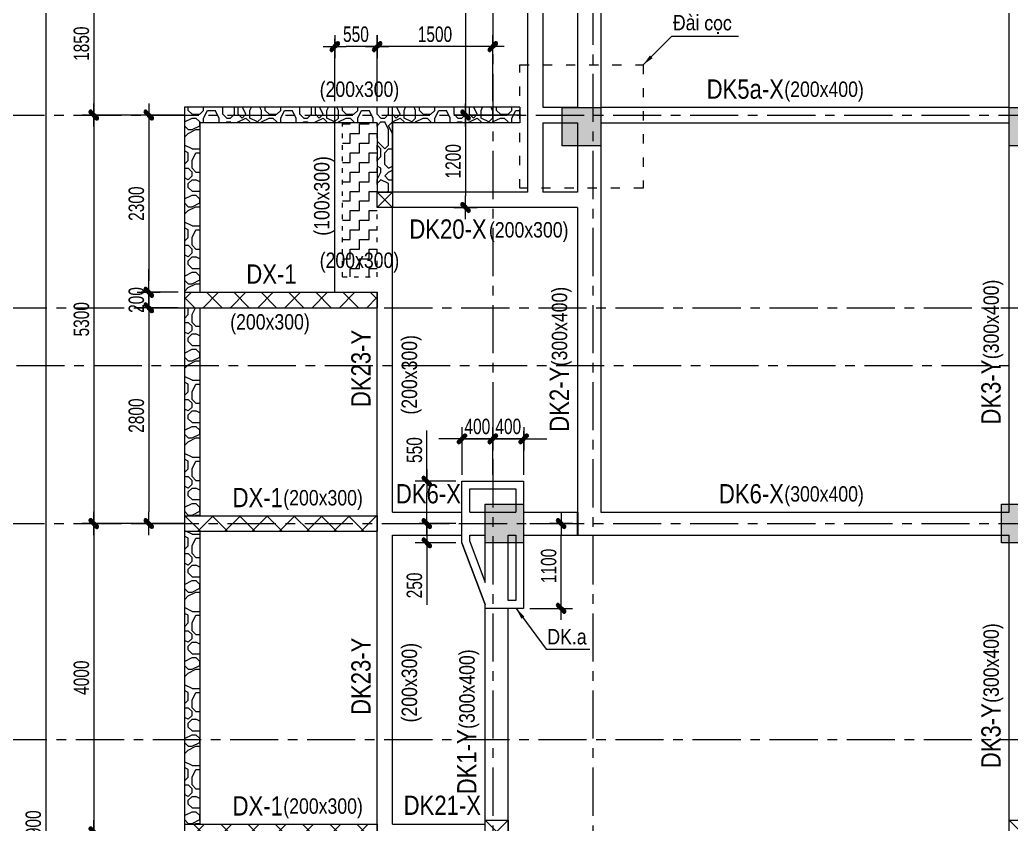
# Model space of a CAD drawing. Header units: millimetres. Extents: x -32285 to 839146, y -560248 to 114976.
# Drawn here: x -6135 to 6725, y 14050 to 24485 of the extents above; entities that cross this region are included whole.
import ezdxf
from ezdxf.enums import TextEntityAlignment as Align

# ---------------------------------------------------------------- set-up
doc = ezdxf.new("R2010")
doc.units = ezdxf.units.MM
doc.linetypes.add('ACAD_ISO03W100', pattern=[30, 12, -18])
doc.linetypes.add('CENTER', pattern=[2, 1.25, -0.25, 0.25, -0.25])
doc.layers.get('0').update_dxf_attribs({"lineweight": 20})
doc.layers.get('Defpoints').update_dxf_attribs({"lineweight": 9})
for name, color, linetype, lineweight in [('a', 2, 'Continuous', 20), ('A_Bao_Cot_S_0.2', 3, 'Continuous', 20), ('A_Bao_DK_S_0.2', 3, 'Continuous', 20), ('A_Center_S_0.09', 8, 'Continuous', 9), ('A_Hatch_Cot_S_0.2', 30, 'Continuous', 20), ('A_Hatch_S_CONC_0.05', 8, 'ACAD_ISO03W100', 5), ('A_Note_Steel_S_0.09', 8, 'Continuous', 9), ('ADD COT', 4, 'Continuous', 20), ('BT', 6, 'Continuous', 20), ('COT CAY 1', 10, 'Continuous', 20), ('CS1-T2', 11, 'Continuous', 35), ('Dim P', 150, 'Continuous', 15), ('Dim shx', 4, 'CENTER', 15), ('DK-X', 33, 'Continuous', 35), ('DK-Y', 6, 'Continuous', 35), ('DK1', 30, 'Continuous', 35), ('MONG', 6, 'Continuous', 20), ('TTN', 4, 'Continuous', 20)]:
    doc.layers.add(name, color=color, linetype=linetype, lineweight=lineweight)
doc.styles.add('conden250', font='VHELVCN.TTF', dxfattribs={"height": 250})
doc.styles.add('condense200', font='VHELVCN.TTF', dxfattribs={"height": 200})
doc.styles.add('Shx200', font='vn_vni.shx', dxfattribs={"width": 0.75, "bigfont": '@extfont2.shx'})
doc.dimstyles.new('SC 100 shx', dxfattribs={"dimtxt": 200, "dimasz": 150, "dimexe": 100, "dimexo": 80, "dimgap": 60, "dimtad": 1, "dimdec": 0, "dimtxsty": 'Shx200', "dimblk": 'STIK-01', "dimcen": -125, "dimdle": 100, "dimclrd": 8, "dimclre": 8, "dimclrt": 256, "dimadec": 0, "dimazin": 0, "dimtfac": 1, "dimtdec": 0, "dimtix": 1, "dimtmove": 0, "dimatfit": 3, "dimfxl": 1, "dimlwd": 9, "dimlwe": 9, "dimarcsym": 0})
pattern_1 = [(45, (-214352.15, 59409.7), (-132.58252, 132.58252), []), (135, (-214352.15, 59409.7), (-132.58252, -132.58252), [])]
pattern_2 = [(45, (-214352.15, 59409.7), (-176.7767, 176.7767), []), (135, (-214352.15, 59409.7), (-176.7767, -176.7767), [])]
pattern_3 = [(0, (-214352.1, 59409.7), (1000, 1000), [100, -150, 50, -150, 50, -500]), (0, (-213852.1, 59509.7), (1000, 1000), [50, -950]), (0, (-214152.1, 59559.7), (1000, 1000), [50, -100, 50, -800]), (0, (-213652.1, 59609.7), (1000, 1000), [100, -900]), (0, (-213552.1, 59659.7), (1000, 1000), [50, -950]), (0, (-213852.1, 59759.7), (1000, 1000), [100, -900]), (0, (-214352.1, 59809.7), (1000, 1000), [50, -100, 50, -250, 150, -400]), (0, (-213652.1, 59909.7), (1000, 1000), [100, -900]), (0, (-214252.1, 59959.7), (1000, 1000), [100, -50, 50, -400, 50, -350]), (0, (-214302.1, 60009.7), (1000, 1000), [50, -950]), (0, (-213952.1, 60059.7), (1000, 1000), [50, -50, 50, -850]), (0, (-214102.1, 60109.7), (1000, 1000), [50, -950]), (0, (-213452.1, 60159.7), (1000, 1000), [50, -950]), (0, (-213902.1, 60209.7), (1000, 1000), [50, -400, 50, -500]), (0, (-213902.1, 60259.7), (1000, 1000), [100, -900]), (0, (-213702.1, 60309.7), (1000, 1000), [100, -900]), (0, (-214302.1, 60359.7), (1000, 1000), [50, -600, 100, -250]), (90, (-214352.1, 59859.7), (-1000, 1000), [200, -200, 100, -500]), (90, (-214302.1, 59859.7), (-1000, 1000), [50, -350, 100, -500]), (90, (-214252.1, 59609.7), (-1000, 1000), [150, -850]), (90, (-214202.1, 59609.7), (-1000, 1000), [100, -900]), (90, (-214152.1, 59459.7), (-1000, 1000), [50, -600, 50, -50, 100, -150]), (90, (-214052.1, 59459.7), (-1000, 1000), [50, -350, 50, -550]), (90, (-214002.1, 59859.7), (-1000, 1000), [100, -150, 50, -50, 100, -550]), (90, (-213952.1, 59659.7), (-1000, 1000), [100, -550, 50, -300]), (90, (-213902.1, 59459.7), (-1000, 1000), [50, -50, 100, -800]), (90, (-213802.1, 60109.7), (-1000, 1000), [50, -950]), (90, (-213752.1, 60109.7), (-1000, 1000), [100, -100, 50, -50, 100, -600]), (90, (-213702.1, 59659.7), (-1000, 1000), [50, -50, 50, -100, 50, -700]), (90, (-213552.1, 60009.7), (-1000, 1000), [200, -800]), (90, (-213502.1, 59909.7), (-1000, 1000), [200, -150, 100, -550]), (90, (-213452.1, 59509.7), (-1000, 1000), [50, -150, 100, -700]), (90, (-213402.1, 59609.7), (-1000, 1000), [150, -850]), (45, (-213952.15, 59409.7), (6e-14, 1000), [70.71, -1343.5036]), (45, (-213402.15, 59459.7), (6e-14, 1000), [70.71, -1202.0836, 70.71, -70.71]), (45, (-214052.15, 59509.7), (6e-14, 1000), [70.71, -565.68, 70.71, -707.1136]), (45, (-213802.15, 59509.7), (6e-14, 1000), [70.71, -1131.3736, 70.71, -141.42]), (45, (-213752.15, 59509.7), (6e-14, 1000), [141.42, -565.68, 141.42, -565.6936]), (45, (-214002.15, 59609.7), (6e-14, 1000), [70.7, -636.4, 70.7, -70.7, 70.7, -495.0136]), (45, (-213502.15, 59659.7), (6e-14, 1000), [70.71, -70.71, 70.71, -1202.0836]), (45, (-214202.15, 59709.7), (6e-14, 1000), [70.71, -848.52, 70.71, -424.2736]), (45, (-213402.15, 59809.7), (6e-14, 1000), [70.7, -70.7, 70.7, -282.84, 70.7, -848.5736]), (45, (-214002.15, 59959.7), (6e-14, 1000), [70.71, -1343.5036]), (45, (-214252.15, 60009.7), (6e-14, 1000), [141.421, -1272.7926]), (45, (-214352.15, 60109.7), (6e-14, 1000), [70.71, -70.71, 70.71, -1202.0836]), (45, (-213802.15, 60259.7), (6e-14, 1000), [70.71, -1343.5036]), (45, (-213502.15, 60359.7), (6e-14, 1000), [70.71, -1343.5036]), (135, (-213902.15, 59509.7), (6e-14, 1000), [70.71, -1343.5036]), (135, (-213852.15, 59509.7), (6e-14, 1000), [70.71, -1343.5036]), (135, (-214152.15, 59559.7), (6e-14, 1000), [70.71, -282.84, 141.42, -919.2436]), (135, (-214352.15, 59559.7), (6e-14, 1000), [70.71, -1343.5036]), (135, (-213702.15, 59709.7), (6e-14, 1000), [70.71, -565.6854, 70.71, -707.1082]), (135, (-213652.15, 59709.7), (6e-14, 1000), [70.7, -424.3, 70.7, -424.2, 70.7, -353.6136]), (135, (-214252.15, 59759.7), (6e-14, 1000), [70.71, -1343.5036]), (135, (-213452.15, 59809.7), (6e-14, 1000), [141.4, -353.55, 70.7, -70.7, 70.7, -707.1636]), (135, (-214102.15, 59959.7), (6e-14, 1000), [70.71, -1343.5036]), (135, (-213702.15, 59959.7), (6e-14, 1000), [141.421, -1272.7926]), (135, (-213652.15, 59959.7), (6e-14, 1000), [70.71, -1343.5036]), (135, (-213952.15, 60059.7), (6e-14, 1000), [70.71, -1343.5036]), (135, (-214252.15, 60209.7), (6e-14, 1000), [70.71, -1343.5036]), (135, (-213452.15, 60209.7), (6e-14, 1000), [70.71, -1343.5036]), (26.56505, (-214252.15, 59409.7), (1000, 4e-07), [111.8, -2124.268]), (26.56505, (-214352.15, 59509.7), (1000, 4e-07), [111.8, -2124.268]), (26.56505, (-214352.15, 59559.7), (1000, 4e-07), [111.8, -2124.268]), (26.56505, (-214102.15, 59559.7), (1000, 4e-07), [111.8, -2124.268]), (26.56505, (-214152.15, 59759.7), (1000, 4e-07), [111.8, -2124.268]), (26.56505, (-214152.15, 59809.7), (1000, 4e-07), [111.8, -2124.268]), (26.56505, (-213952.15, 60009.7), (1000, 4e-07), [111.8, -2124.268]), (26.56505, (-213902.15, 60059.7), (1000, 4e-07), [111.8, -2124.268]), (26.56505, (-214302.15, 60159.7), (1000, 4e-07), [111.8, -2124.268]), (26.56505, (-214002.15, 60159.7), (1000, 4e-07), [111.8, -2124.268]), (63.43495, (-213502.15, 59409.7), (5e-08, 1000), [111.8, -2124.268]), (63.43495, (-213752.15, 59559.7), (5e-08, 1000), [111.8, -2124.268]), (63.43495, (-213902.15, 59659.7), (5e-08, 1000), [111.8, -2124.268]), (63.43495, (-213752.15, 59809.7), (5e-08, 1000), [111.8, -2124.268]), (63.43495, (-213702.15, 59809.7), (5e-08, 1000), [111.8, -2124.268]), (63.43495, (-214052.15, 59959.7), (5e-08, 1000), [111.8, -2124.268]), (63.43495, (-214152.15, 60009.7), (5e-08, 1000), [111.8, -2124.268]), (63.43495, (-213752.15, 60209.7), (5e-08, 1000), [111.8, -2124.268]), (63.43495, (-214152.15, 60309.7), (5e-08, 1000), [111.8, -2124.268]), (116.56505, (-214302.15, 60009.7), (-4e-07, 1000), [111.8, -2124.268]), (116.56505, (-213702.15, 60009.7), (-4e-07, 1000), [111.8, -2124.268]), (116.56505, (-214352.15, 60059.7), (-4e-07, 1000), [111.8, -2124.268]), (116.56505, (-213552.15, 60209.7), (-4e-07, 1000), [111.8, -2124.268]), (116.56505, (-214202.15, 60259.7), (-4e-07, 1000), [111.8, -2124.268]), (116.56505, (-214002.15, 60309.7), (-4e-07, 1000), [111.8, -2124.268]), (153.43495, (-213952.15, 59409.7), (-1000, 4e-07), [111.8, -2124.268]), (153.43495, (-214152.15, 59509.7), (-1000, 4e-07), [111.8, -2124.268]), (153.43495, (-213452.15, 59559.7), (-1000, 4e-07), [111.8, -2124.268]), (153.43495, (-213552.15, 59659.7), (-1000, 4e-07), [111.8, -2124.268]), (153.43495, (-213952.15, 59759.7), (-1000, 4e-07), [111.8, -2124.268]), (153.43495, (-214202.15, 59809.7), (-1000, 4e-07), [111.8, -2124.268]), (153.43495, (-213902.15, 59809.7), (-1000, 4e-07), [111.8, -2124.268]), (153.43495, (-214052.15, 59909.7), (-1000, 4e-07), [111.8, -2124.268]), (153.43495, (-214052.15, 60159.7), (-1000, 4e-07), [111.8, -2124.268]), (153.43495, (-214352.15, 60359.7), (-1000, 4e-07), [111.8, -2124.268]), (153.43495, (-213752.15, 60359.7), (-1000, 4e-07), [111.8, -2124.268]), (153.43495, (-213652.15, 60359.7), (-1000, 4e-07), [111.8, -2124.268])]

# ---------------------------------------------------------------- blocks, each defined once
blk = doc.blocks.new('STIK-01')
at = {"lineweight": 13}
h = blk.add_hatch(color=8, dxfattribs=at)
edge = h.paths.add_edge_path()
edge.add_line((-0.162, -0.374), (0.374, 0.162))
edge.add_arc((0.268, 0.268), 0.15, 315, 495)
edge.add_line((0.162, 0.374), (-0.374, -0.162))
edge.add_arc((-0.268, -0.268), 0.15, 135, 315)
at = {"color": 8, "lineweight": 9}
for p, q in [((0, 0.212), (0, 1)), ((-0.212, 0), (-1, 0)), ((1, 0), (0.212, 0)), ((0, -1), (0, -0.212))]:
    blk.add_line(p, q, dxfattribs=at)
at = {"color": 8, "lineweight": 13}
blk.add_lwpolyline([(-0.162, -0.374), (0.374, 0.162, 1), (0.162, 0.374), (-0.374, -0.162, 1)], format="xyb", close=True, dxfattribs=at)
blk = doc.blocks.new('*D12')
at = {"layer": 'Defpoints', "color": 0, "linetype": 'Continuous', "transparency": 16777216}
for p in [(212892, -71483), (212552, -99383), (212892, -99383)]:
    blk.add_point(p, dxfattribs=at)
at = {"layer": 'Dim shx', "color": 8, "linetype": 'Continuous', "lineweight": 9, "transparency": 16777216}
for p, q in [((212812, -71483), (212452, -71483)), ((212552, -71633), (212552, -99233)), ((212812, -99383), (212452, -99383))]:
    blk.add_line(p, q, dxfattribs=at)
at = {"layer": 'Dim shx', "color": 8, "linetype": 'Continuous', "lineweight": 9, "transparency": 16777216, "xscale": 150, "yscale": 150, "zscale": 150}
for p, rotation in [((212552, -71483), 90), ((212552, -99383), 270)]:
    blk.add_blockref('STIK-01', p, dxfattribs=dict(at, rotation=rotation))
at = {"layer": 'Dim shx', "linetype": 'Continuous', "transparency": 16777216, "insert": (212392, -85433), "char_height": 200, "attachment_point": 5, "rotation": 90, "style": 'Shx200'}
blk.add_mtext('27900', dxfattribs=at)
blk = doc.blocks.new('*D14')
at = {"layer": 'Defpoints', "color": 0, "linetype": 'Continuous', "transparency": 16777216}
for p in [(214428, -74283), (213176, -76133), (214428, -76133)]:
    blk.add_point(p, dxfattribs=at)
at = {"layer": 'Dim shx', "color": 8, "linetype": 'Continuous', "lineweight": 9, "transparency": 16777216}
for p, q in [((214348, -74283), (213076, -74283)), ((213176, -74433), (213176, -75983)), ((214348, -76133), (213076, -76133))]:
    blk.add_line(p, q, dxfattribs=at)
at = {"layer": 'Dim shx', "color": 8, "linetype": 'Continuous', "lineweight": 9, "transparency": 16777216, "xscale": 150, "yscale": 150, "zscale": 150}
for p, rotation in [((213176, -74283), 90), ((213176, -76133), 270)]:
    blk.add_blockref('STIK-01', p, dxfattribs=dict(at, rotation=rotation))
at = {"layer": 'Dim shx', "linetype": 'Continuous', "transparency": 16777216, "insert": (213016, -75208), "char_height": 200, "attachment_point": 5, "rotation": 90, "style": 'Shx200'}
blk.add_mtext('1850', dxfattribs=at)
blk = doc.blocks.new('*D15')
at = {"layer": 'Defpoints', "color": 0, "linetype": 'Continuous', "transparency": 16777216}
for p in [(214428, -76133), (213176, -81433), (214428, -81433)]:
    blk.add_point(p, dxfattribs=at)
at = {"layer": 'Dim shx', "color": 8, "linetype": 'Continuous', "lineweight": 9, "transparency": 16777216}
for p, q in [((214348, -76133), (213076, -76133)), ((213176, -76283), (213176, -81283)), ((214348, -81433), (213076, -81433))]:
    blk.add_line(p, q, dxfattribs=at)
at = {"layer": 'Dim shx', "color": 8, "linetype": 'Continuous', "lineweight": 9, "transparency": 16777216, "xscale": 150, "yscale": 150, "zscale": 150}
for p, rotation in [((213176, -76133), 90), ((213176, -81433), 270)]:
    blk.add_blockref('STIK-01', p, dxfattribs=dict(at, rotation=rotation))
at = {"layer": 'Dim shx', "linetype": 'Continuous', "transparency": 16777216, "insert": (213016, -78783), "char_height": 200, "attachment_point": 5, "rotation": 90, "style": 'Shx200'}
blk.add_mtext('5300', dxfattribs=at)
blk = doc.blocks.new('*D16')
at = {"layer": 'Defpoints', "color": 0, "linetype": 'Continuous', "transparency": 16777216}
for p in [(214428, -81433), (213176, -85433), (214428, -85433)]:
    blk.add_point(p, dxfattribs=at)
at = {"layer": 'Dim shx', "color": 8, "linetype": 'Continuous', "lineweight": 9, "transparency": 16777216}
for p, q in [((214348, -81433), (213076, -81433)), ((213176, -81583), (213176, -85283)), ((214348, -85433), (213076, -85433))]:
    blk.add_line(p, q, dxfattribs=at)
at = {"layer": 'Dim shx', "color": 8, "linetype": 'Continuous', "lineweight": 9, "transparency": 16777216, "xscale": 150, "yscale": 150, "zscale": 150}
for p, rotation in [((213176, -81433), 90), ((213176, -85433), 270)]:
    blk.add_blockref('STIK-01', p, dxfattribs=dict(at, rotation=rotation))
at = {"layer": 'Dim shx', "linetype": 'Continuous', "transparency": 16777216, "insert": (213016, -83433), "char_height": 200, "attachment_point": 5, "rotation": 90, "style": 'Shx200'}
blk.add_mtext('4000', dxfattribs=at)
blk = doc.blocks.new('*D40')
at = {"layer": 'Defpoints', "color": 0, "linetype": 'Continuous', "transparency": 16777216}
for p in [(213176, -85433), (214428, -85433), (214428, -89433)]:
    blk.add_point(p, dxfattribs=at)
at = {"layer": 'Dim shx', "color": 8, "linetype": 'Continuous', "lineweight": 9, "transparency": 16777216}
for p, q in [((214348, -85433), (213076, -85433)), ((213176, -89283), (213176, -85583)), ((214348, -89433), (213076, -89433))]:
    blk.add_line(p, q, dxfattribs=at)
at = {"layer": 'Dim shx', "color": 8, "linetype": 'Continuous', "lineweight": 9, "transparency": 16777216, "xscale": 150, "yscale": 150, "zscale": 150}
for p, rotation in [((213176, -85433), 90), ((213176, -89433), 270)]:
    blk.add_blockref('STIK-01', p, dxfattribs=dict(at, rotation=rotation))
at = {"layer": 'Dim shx', "linetype": 'Continuous', "transparency": 16777216, "insert": (213016, -87433), "char_height": 200, "attachment_point": 5, "rotation": 90, "style": 'Shx200'}
blk.add_mtext('4000', dxfattribs=at)
blk = doc.blocks.new('*D48')
at = {"layer": 'Defpoints', "color": 0, "linetype": 'Continuous', "transparency": 16777216}
for p in [(219002, -72383), (217999, -76133), (218802, -76133)]:
    blk.add_point(p, dxfattribs=at)
at = {"layer": 'Dim P', "color": 8, "linetype": 'Continuous', "lineweight": 9, "transparency": 16777216}
for p, q in [((218922, -72383), (217899, -72383)), ((217999, -72533), (217999, -75983)), ((218722, -76133), (217899, -76133))]:
    blk.add_line(p, q, dxfattribs=at)
at = {"layer": 'Dim P', "color": 8, "linetype": 'Continuous', "lineweight": 9, "transparency": 16777216, "xscale": 150, "yscale": 150, "zscale": 150}
for p, rotation in [((217999, -72383), 90), ((217999, -76133), 270)]:
    blk.add_blockref('STIK-01', p, dxfattribs=dict(at, rotation=rotation))
at = {"layer": 'Dim P', "linetype": 'Continuous', "transparency": 16777216, "insert": (217839, -74258), "char_height": 200, "attachment_point": 5, "rotation": 90, "style": 'Shx200'}
blk.add_mtext('3750', dxfattribs=at)
blk = doc.blocks.new('*D49')
at = {"layer": 'Defpoints', "color": 0, "linetype": 'Continuous', "transparency": 16777216}
for p in [(218802, -76133), (217999, -77333), (218802, -77333)]:
    blk.add_point(p, dxfattribs=at)
at = {"layer": 'Dim P', "color": 8, "linetype": 'Continuous', "lineweight": 9, "transparency": 16777216}
for p, q in [((218722, -76133), (217899, -76133)), ((217999, -76283), (217999, -77183)), ((218722, -77333), (217899, -77333))]:
    blk.add_line(p, q, dxfattribs=at)
at = {"layer": 'Dim P', "color": 8, "linetype": 'Continuous', "lineweight": 9, "transparency": 16777216, "xscale": 150, "yscale": 150, "zscale": 150}
for p, rotation in [((217999, -76133), 90), ((217999, -77333), 270)]:
    blk.add_blockref('STIK-01', p, dxfattribs=dict(at, rotation=rotation))
at = {"layer": 'Dim P', "linetype": 'Continuous', "transparency": 16777216, "insert": (217839, -76733), "char_height": 200, "attachment_point": 5, "rotation": 90, "style": 'Shx200'}
blk.add_mtext('1200', dxfattribs=at)
blk = doc.blocks.new('*D50')
at = {"layer": 'Defpoints', "color": 0, "linetype": 'Continuous', "transparency": 16777216}
for p in [(218352, -80334), (217953, -80883), (218352, -80883)]:
    blk.add_point(p, dxfattribs=at)
at = {"layer": 'Dim P', "color": 8, "linetype": 'Continuous', "lineweight": 9, "transparency": 16777216}
for p, q in [((217953, -80803), (217953, -80234)), ((218352, -80803), (218352, -80234)), ((217803, -80334), (217653, -80334)), ((217953, -80334), (218352, -80334)), ((218502, -80334), (218652, -80334))]:
    blk.add_line(p, q, dxfattribs=at)
at = {"layer": 'Dim P', "color": 8, "linetype": 'Continuous', "lineweight": 9, "transparency": 16777216, "xscale": 150, "yscale": 150, "zscale": 150}
blk.add_blockref('STIK-01', (217953, -80334), dxfattribs=at)
at = {"layer": 'Dim P', "color": 8, "linetype": 'Continuous', "lineweight": 9, "transparency": 16777216, "xscale": 150, "yscale": 150, "zscale": 150, "rotation": 180}
blk.add_blockref('STIK-01', (218352, -80334), dxfattribs=at)
at = {"layer": 'Dim P', "linetype": 'Continuous', "transparency": 16777216, "insert": (218152, -80174), "char_height": 200, "attachment_point": 5, "style": 'Shx200'}
blk.add_mtext('400', dxfattribs=at)
blk = doc.blocks.new('*D51')
at = {"layer": 'Defpoints', "color": 0, "linetype": 'Continuous', "transparency": 16777216}
for p in [(218353, -80334), (218353, -80883), (218753, -80883)]:
    blk.add_point(p, dxfattribs=at)
at = {"layer": 'Dim P', "color": 8, "linetype": 'Continuous', "lineweight": 9, "transparency": 16777216}
for p, q in [((218353, -80803), (218353, -80234)), ((218753, -80803), (218753, -80234)), ((218203, -80334), (218053, -80334)), ((218753, -80334), (218353, -80334)), ((218903, -80334), (219053, -80334))]:
    blk.add_line(p, q, dxfattribs=at)
at = {"layer": 'Dim P', "color": 8, "linetype": 'Continuous', "lineweight": 9, "transparency": 16777216, "xscale": 150, "yscale": 150, "zscale": 150}
blk.add_blockref('STIK-01', (218353, -80334), dxfattribs=at)
at = {"layer": 'Dim P', "color": 8, "linetype": 'Continuous', "lineweight": 9, "transparency": 16777216, "xscale": 150, "yscale": 150, "zscale": 150, "rotation": 180}
blk.add_blockref('STIK-01', (218753, -80334), dxfattribs=at)
at = {"layer": 'Dim P', "linetype": 'Continuous', "transparency": 16777216, "insert": (218553, -80174), "char_height": 200, "attachment_point": 5, "style": 'Shx200'}
blk.add_mtext('400', dxfattribs=at)
blk = doc.blocks.new('*D52')
at = {"layer": 'Defpoints', "color": 0, "linetype": 'Continuous', "transparency": 16777216}
for p in [(217953, -80883), (217496, -81433), (217953, -81433)]:
    blk.add_point(p, dxfattribs=at)
at = {"layer": 'Dim P', "color": 8, "linetype": 'Continuous', "lineweight": 9, "transparency": 16777216}
for p, q in [((217496, -80883), (217496, -80227)), ((217873, -80883), (217396, -80883)), ((217496, -81283), (217496, -81033)), ((217873, -81433), (217396, -81433))]:
    blk.add_line(p, q, dxfattribs=at)
at = {"layer": 'Dim P', "color": 8, "linetype": 'Continuous', "lineweight": 9, "transparency": 16777216, "xscale": 150, "yscale": 150, "zscale": 150}
for p, rotation in [((217496, -80883), 90), ((217496, -81433), 270)]:
    blk.add_blockref('STIK-01', p, dxfattribs=dict(at, rotation=rotation))
at = {"layer": 'Dim P', "linetype": 'Continuous', "transparency": 16777216, "insert": (217336, -80480), "char_height": 200, "attachment_point": 5, "rotation": 90, "style": 'Shx200'}
blk.add_mtext('550', dxfattribs=at)
blk = doc.blocks.new('*D53')
at = {"layer": 'Defpoints', "color": 0, "linetype": 'Continuous', "transparency": 16777216}
for p in [(217953, -81433), (217496, -81683), (217953, -81683)]:
    blk.add_point(p, dxfattribs=at)
at = {"layer": 'Dim P', "color": 8, "linetype": 'Continuous', "lineweight": 9, "transparency": 16777216}
for p, q in [((217496, -81283), (217496, -81133)), ((217873, -81433), (217396, -81433)), ((217496, -81433), (217496, -81683)), ((217873, -81683), (217396, -81683)), ((217496, -81833), (217496, -82489))]:
    blk.add_line(p, q, dxfattribs=at)
at = {"layer": 'Dim P', "color": 8, "linetype": 'Continuous', "lineweight": 9, "transparency": 16777216, "xscale": 150, "yscale": 150, "zscale": 150}
for p, rotation in [((217496, -81433), 270), ((217496, -81683), 90)]:
    blk.add_blockref('STIK-01', p, dxfattribs=dict(at, rotation=rotation))
at = {"layer": 'Dim P', "linetype": 'Continuous', "transparency": 16777216, "insert": (217336, -82236), "char_height": 200, "attachment_point": 5, "rotation": 90, "style": 'Shx200'}
blk.add_mtext('250', dxfattribs=at)
blk = doc.blocks.new('*D54')
at = {"layer": 'Defpoints', "color": 0, "linetype": 'Continuous', "transparency": 16777216}
for p in [(218753, -81433), (219238, -81433), (218753, -82533)]:
    blk.add_point(p, dxfattribs=at)
at = {"layer": 'Dim P', "color": 8, "linetype": 'Continuous', "lineweight": 9, "transparency": 16777216}
for p, q in [((218833, -81433), (219338, -81433)), ((219238, -82383), (219238, -81583)), ((218833, -82533), (219338, -82533))]:
    blk.add_line(p, q, dxfattribs=at)
at = {"layer": 'Dim P', "color": 8, "linetype": 'Continuous', "lineweight": 9, "transparency": 16777216, "xscale": 150, "yscale": 150, "zscale": 150}
for p, rotation in [((219238, -81433), 90), ((219238, -82533), 270)]:
    blk.add_blockref('STIK-01', p, dxfattribs=dict(at, rotation=rotation))
at = {"layer": 'Dim P', "linetype": 'Continuous', "transparency": 16777216, "insert": (219078, -81983), "char_height": 200, "attachment_point": 5, "rotation": 90, "style": 'Shx200'}
blk.add_mtext('1100', dxfattribs=at)
blk = doc.blocks.new('MyBlock5')
at = {"layer": 'A_Hatch_S_CONC_0.05', "linetype": 'Continuous'}
h = blk.add_hatch(dxfattribs=at)
h.set_pattern_fill('AGGREGAT', color=256, scale=1000, style=0, pattern_type=2)
h.set_pattern_definition(pattern_3)
h.paths.add_polyline_path([(4350, 0), (0, 0), (0, -2400), (200, -2400), (200, -200), (2500, -200), (2500, -1100), (2700, -1100), (2700, -200), (4350, -200)])
h = blk.add_hatch(dxfattribs=at)
h.set_pattern_fill('ANSI37', color=256, scale=2000, style=0)
h.set_pattern_definition(pattern_2)
h.paths.add_polyline_path([(2500, -2400), (0, -2400), (0, -2600), (2500, -2600)])
h = blk.add_hatch(dxfattribs=at)
h.set_pattern_fill('AGGREGAT', color=256, scale=1000, style=0, pattern_type=2)
h.set_pattern_definition(pattern_3)
h.paths.add_polyline_path([(200, -2600), (0, -2600), (0, -5300), (200, -5300)])
h = blk.add_hatch(dxfattribs=at)
h.set_pattern_fill('ANSI37', color=256, scale=2000, style=0)
h.set_pattern_definition(pattern_2)
h.paths.add_polyline_path([(2500, -5300), (0, -5300), (0, -5500), (2500, -5500)])
h = blk.add_hatch(dxfattribs=at)
h.set_pattern_fill('AGGREGAT', color=256, scale=1000, style=0, pattern_type=2)
h.set_pattern_definition(pattern_3)
h.paths.add_polyline_path([(200, -5500), (0, -5500), (0, -9300), (200, -9300)])
h = blk.add_hatch(dxfattribs=at)
h.set_pattern_fill('ANSI37', color=256, scale=2000, style=0)
h.set_pattern_definition(pattern_2)
h.paths.add_polyline_path([(2500, -9300), (0, -9300), (0, -9500), (2500, -9500)])
h = blk.add_hatch(dxfattribs=at)
h.set_pattern_fill('AGGREGAT', color=256, scale=1000, style=0, pattern_type=2)
h.set_pattern_definition(pattern_3)
h.paths.add_polyline_path([(200, -9500), (0, -9500), (0, -13300), (200, -13300)])
h = blk.add_hatch(dxfattribs=at)
h.set_pattern_fill('ANSI37', color=256, scale=1500, style=0)
h.set_pattern_definition(pattern_1)
h.paths.add_polyline_path([(2500, -13500), (2500, -13300), (0, -13300), (0, -13500)])
h = blk.add_hatch(dxfattribs=at)
h.set_pattern_fill('AGGREGAT', color=256, scale=1000, style=0, pattern_type=2)
h.set_pattern_definition(pattern_3)
h.paths.add_polyline_path([(200, -13500), (0, -13500), (0, -16200), (200, -16200)])
h = blk.add_hatch(dxfattribs=at)
h.set_pattern_fill('ANSI37', color=256, scale=1500, style=0)
h.set_pattern_definition(pattern_1)
h.paths.add_polyline_path([(2500, -16200), (0, -16200), (0, -16400), (2500, -16400)])
h = blk.add_hatch(dxfattribs=at)
h.set_pattern_fill('AGGREGAT', color=256, scale=1000, style=0, pattern_type=2)
h.set_pattern_definition(pattern_3)
h.paths.add_polyline_path([(4350, -18600), (2700, -18600), (2700, -17700), (2500, -17700), (2500, -18600), (200, -18600), (200, -16400), (0, -16400), (0, -18800), (4350, -18800)])
at = {"layer": 'ADD COT', "linetype": 'Continuous'}
for p, q in [((4350, 0), (0, 0)), ((0, 0), (0, -18800)), ((4350, 0), (4350, -200)), ((200, -200), (200, -2400)), ((2500, -200), (200, -200)), ((2500, -200), (2500, -1100)), ((4350, -200), (2700, -200)), ((2700, -200), (2700, -1100)), ((2700, -1100), (2500, -1100)), ((0, -2400), (2500, -2400)), ((2500, -2400), (2500, -2600)), ((0, -2600), (2500, -2600)), ((200, -2600), (200, -5300)), ((0, -5300), (2500, -5300)), ((2500, -5300), (2500, -5500)), ((0, -5500), (2500, -5500)), ((200, -5500), (200, -9300)), ((0, -9300), (2500, -9300)), ((2500, -9300), (2500, -9500)), ((0, -9500), (2500, -9500)), ((200, -9500), (200, -13300)), ((0, -13300), (2500, -13300)), ((2500, -13300), (2500, -13500)), ((0, -13500), (2500, -13500)), ((200, -13500), (200, -16200)), ((2500, -16200), (0, -16200)), ((2500, -16400), (2500, -16200)), ((2500, -16400), (0, -16400)), ((200, -16400), (200, -18600)), ((2500, -17700), (2500, -18600)), ((2700, -17700), (2500, -17700)), ((2700, -17700), (2700, -18600)), ((2500, -18600), (200, -18600)), ((4350, -18600), (2700, -18600)), ((4350, -18600), (4350, -18800)), ((4350, -18800), (0, -18800))]:
    blk.add_line(p, q, dxfattribs=at)
blk = doc.blocks.new('*D243')
at = {"layer": 'Defpoints', "color": 0, "linetype": 'Continuous', "transparency": 16777216}
for p in [(214352, -76133), (213889, -78433), (214352, -78433)]:
    blk.add_point(p, dxfattribs=at)
at = {"layer": 'Dim P', "color": 8, "linetype": 'Continuous', "lineweight": 9, "transparency": 16777216}
for p, q in [((214272, -76133), (213789, -76133)), ((213889, -76283), (213889, -78283)), ((214272, -78433), (213789, -78433))]:
    blk.add_line(p, q, dxfattribs=at)
at = {"layer": 'Dim P', "color": 8, "linetype": 'Continuous', "lineweight": 9, "transparency": 16777216, "xscale": 150, "yscale": 150, "zscale": 150}
for p, rotation in [((213889, -76133), 90), ((213889, -78433), 270)]:
    blk.add_blockref('STIK-01', p, dxfattribs=dict(at, rotation=rotation))
at = {"layer": 'Dim P', "linetype": 'Continuous', "transparency": 16777216, "insert": (213729, -77283), "char_height": 200, "attachment_point": 5, "rotation": 90, "style": 'Shx200'}
blk.add_mtext('2300', dxfattribs=at)
blk = doc.blocks.new('*D244')
at = {"layer": 'Defpoints', "color": 0, "linetype": 'Continuous', "transparency": 16777216}
for p in [(214352, -78433), (213889, -78633), (214352, -78633)]:
    blk.add_point(p, dxfattribs=at)
at = {"layer": 'Dim P', "color": 8, "linetype": 'Continuous', "lineweight": 9, "transparency": 16777216}
for p, q in [((213889, -78283), (213889, -78133)), ((214272, -78433), (213789, -78433)), ((213889, -78433), (213889, -78633)), ((214272, -78633), (213789, -78633)), ((213889, -78783), (213889, -78933))]:
    blk.add_line(p, q, dxfattribs=at)
at = {"layer": 'Dim P', "color": 8, "linetype": 'Continuous', "lineweight": 9, "transparency": 16777216, "xscale": 150, "yscale": 150, "zscale": 150}
for p, rotation in [((213889, -78433), 270), ((213889, -78633), 90)]:
    blk.add_blockref('STIK-01', p, dxfattribs=dict(at, rotation=rotation))
at = {"layer": 'Dim P', "linetype": 'Continuous', "transparency": 16777216, "insert": (213729, -78533), "char_height": 200, "attachment_point": 5, "rotation": 90, "style": 'Shx200'}
blk.add_mtext('200', dxfattribs=at)
blk = doc.blocks.new('*D245')
at = {"layer": 'Defpoints', "color": 0, "linetype": 'Continuous', "transparency": 16777216}
for p in [(214352, -78633), (213889, -81433), (214352, -81433)]:
    blk.add_point(p, dxfattribs=at)
at = {"layer": 'Dim P', "color": 8, "linetype": 'Continuous', "lineweight": 9, "transparency": 16777216}
for p, q in [((214272, -78633), (213789, -78633)), ((213889, -78783), (213889, -81283)), ((214272, -81433), (213789, -81433))]:
    blk.add_line(p, q, dxfattribs=at)
at = {"layer": 'Dim P', "color": 8, "linetype": 'Continuous', "lineweight": 9, "transparency": 16777216, "xscale": 150, "yscale": 150, "zscale": 150}
for p, rotation in [((213889, -78633), 90), ((213889, -81433), 270)]:
    blk.add_blockref('STIK-01', p, dxfattribs=dict(at, rotation=rotation))
at = {"layer": 'Dim P', "linetype": 'Continuous', "transparency": 16777216, "insert": (213729, -80033), "char_height": 200, "attachment_point": 5, "rotation": 90, "style": 'Shx200'}
blk.add_mtext('2800', dxfattribs=at)
blk = doc.blocks.new('COL-HTRU')
at = {"layer": 'A_Bao_Cot_S_0.2', "linetype": 'Continuous'}
for points in [[(-43076, 22470), (-43076, 22970), (-42576, 22970), (-42576, 22470)], [(-37276, 22470), (-37276, 22970), (-36976, 22970), (-36976, 22470)], [(-44076, 17320), (-44076, 17820), (-43576, 17820), (-43576, 17320)], [(-37376, 17320), (-37376, 17820), (-36976, 17820), (-36976, 17320)]]:
    blk.add_lwpolyline(points, close=True, dxfattribs=at)
at = {"layer": 'A_Hatch_Cot_S_0.2', "linetype": 'Continuous'}
for points in [[(-42576, 22470), (-42576, 22970), (-43076, 22470), (-43076, 22970)], [(-36976, 22470), (-36976, 22970), (-37276, 22470), (-37276, 22970)], [(-43576, 17320), (-43576, 17820), (-44076, 17320), (-44076, 17820)], [(-36976, 17320), (-36976, 17820), (-37376, 17320), (-37376, 17820)]]:
    blk.add_trace(points, dxfattribs=at)
blk = doc.blocks.new('*D256')
at = {"layer": 'Defpoints', "color": 0, "linetype": 'Continuous', "transparency": 16777216}
for p in [(216852, -75246), (216852, -76033), (218352, -76033)]:
    blk.add_point(p, dxfattribs=at)
at = {"layer": 'Dim P', "color": 8, "linetype": 'Continuous', "lineweight": 9, "transparency": 16777216}
for p, q in [((216852, -75953), (216852, -75146)), ((218352, -75953), (218352, -75146)), ((218202, -75246), (217002, -75246))]:
    blk.add_line(p, q, dxfattribs=at)
at = {"layer": 'Dim P', "color": 8, "linetype": 'Continuous', "lineweight": 9, "transparency": 16777216, "xscale": 150, "yscale": 150, "zscale": 150, "rotation": 180}
blk.add_blockref('STIK-01', (216852, -75246), dxfattribs=at)
at = {"layer": 'Dim P', "color": 8, "linetype": 'Continuous', "lineweight": 9, "transparency": 16777216, "xscale": 150, "yscale": 150, "zscale": 150}
blk.add_blockref('STIK-01', (218352, -75246), dxfattribs=at)
at = {"layer": 'Dim P', "linetype": 'Continuous', "transparency": 16777216, "insert": (217602, -75086), "char_height": 200, "attachment_point": 5, "style": 'Shx200'}
blk.add_mtext('1500', dxfattribs=at)
blk = doc.blocks.new('*D257')
at = {"layer": 'Defpoints', "color": 0, "linetype": 'Continuous', "transparency": 16777216}
for p in [(216302, -75246), (216302, -76033), (216852, -76033)]:
    blk.add_point(p, dxfattribs=at)
at = {"layer": 'Dim P', "color": 8, "linetype": 'Continuous', "lineweight": 9, "transparency": 16777216}
for p, q in [((216302, -75953), (216302, -75146)), ((216852, -75953), (216852, -75146)), ((216702, -75246), (216452, -75246))]:
    blk.add_line(p, q, dxfattribs=at)
at = {"layer": 'Dim P', "color": 8, "linetype": 'Continuous', "lineweight": 9, "transparency": 16777216, "xscale": 150, "yscale": 150, "zscale": 150, "rotation": 180}
blk.add_blockref('STIK-01', (216302, -75246), dxfattribs=at)
at = {"layer": 'Dim P', "color": 8, "linetype": 'Continuous', "lineweight": 9, "transparency": 16777216, "xscale": 150, "yscale": 150, "zscale": 150}
blk.add_blockref('STIK-01', (216852, -75246), dxfattribs=at)
at = {"layer": 'Dim P', "linetype": 'Continuous', "transparency": 16777216, "insert": (216577, -75086), "char_height": 200, "attachment_point": 5, "style": 'Shx200'}
blk.add_mtext('550', dxfattribs=at)
blk = doc.blocks.new('MyBlock22')
at = {"layer": 'COT CAY 1'}
for p, q in [((-29200, -7500), (-28900, -7200)), ((-28900, -7500), (-29200, -7200)), ((-22100, -7500), (-22400, -7200))]:
    blk.add_line(p, q, dxfattribs=at)
for points in [[(-29200, -7500), (-29200, -7200), (-28900, -7200), (-28900, -7500)], [(-22400, -7500), (-22400, -7200), (-22100, -7200), (-22100, -7500)]]:
    blk.add_lwpolyline(points, close=True, dxfattribs=at)

msp = doc.modelspace()

# ---------------------------------------------------------------- hatches: boundary and pattern name
at = {"layer": 'A_Hatch_S_CONC_0.05', "linetype": 'Continuous'}
h = msp.add_hatch(dxfattribs=at)
h.set_pattern_fill('ZIGZAG', color=256, scale=1000, style=0)
h.set_pattern_definition([(0, (-218352.1, 82759.73), (125, 125), [125, -125]), (90, (-218227.1, 82759.73), (-125, 125), [125, -125])])
h.paths.add_polyline_path([(-1500, 23150), (-1950, 23150), (-1950, 21150), (-1500, 21150)])

# ---------------------------------------------------------------- linework, layer by layer
at = {"layer": 'a', "linetype": 'Continuous'}
for p, q in [((-399.5, 17800), (-399.5, 18500)), ((-399.5, 18500), (400.5, 18500)), ((400.5, 18500), (400.5, 16850)), ((400.5, 16850), (-100, 16850))]:
    msp.add_line(p, q, dxfattribs=at)
msp.add_lwpolyline([(-100, 16901.3), (-399.5, 17700), (-399.5, 17800)], dxfattribs=at)
at = {"layer": 'A_Bao_DK_S_0.2', "linetype": 'Continuous'}
for p, q in [((450, 28500), (450, 22250.2)), ((1400, 27800), (1400, 23350)), ((6700, 23350), (6700, 27800)), ((650, 27000), (650, 23350)), ((1100, 27000), (1100, 23350)), ((-1300, 23350), (-2050, 23350)), ((-2050, 20950), (-2050, 23350)), ((-1300, 22250.2), (-1300, 23350)), ((650, 23350), (1100, 23350)), ((1400, 23350), (6700, 23350)), ((650, 23150), (1100, 23150)), ((650, 23150), (650, 22250.2)), ((1100, 23150), (1100, 22250.2)), ((1400, 23150), (6700, 23150)), ((1400, 23150), (1400, 18100)), ((6700, 18100), (6700, 23150)), ((450, 22250.2), (-1300, 22250.2)), ((1100, 22250.2), (650, 22250.2)), ((1100, 22050.2), (-1300, 22050.2)), ((-1300, 18100), (-1300, 22050.2)), ((1100, 22050.2), (1100, 18100)), ((-2050, 20950), (-1500, 20950)), ((-1500, 6950), (-1500, 20950)), ((-399.5, 18500), (400.5, 18500)), ((-399.5, 18100), (-399.5, 18500)), ((-299.5, 18400), (300.5, 18400)), ((-299.5, 18100), (-299.5, 18400)), ((300.5, 18400), (300.5, 18100)), ((400.5, 18500), (400.5, 18100)), ((-1300, 18100), (-399.5, 18100)), ((-299.5, 18100), (300.5, 18100)), ((400.5, 18100), (1100, 18100)), ((1400, 18100), (6700, 18100)), ((-1300, 17800), (-399.5, 17800)), ((-1300, 14050), (-1300, 17800)), ((-399.5, 17700), (-399.5, 17800)), ((-299.5, 17718.2), (-299.5, 17800)), ((-299.5, 17800), (-100, 17800)), ((-100, 17186.1), (-100, 17800)), ((200, 17800), (300.5, 17800)), ((200, 16950), (200, 17800)), ((300.5, 17800), (300.5, 16950)), ((400.5, 17800), (400.5, 16850)), ((400.5, 17800), (6700, 17800)), ((6700, 10100), (6700, 17800)), ((-399.5, 17700), (-100, 16901.3)), ((-299.5, 17718.2), (-100, 17186.1)), ((-100, 14050), (-100, 16901.3)), ((300.5, 16950), (200, 16950)), ((400.5, 16850), (200, 16850)), ((200, 11050), (200, 16850)), ((-1300, 14050), (-100, 14050))]:
    msp.add_line(p, q, dxfattribs=at)
at = {"layer": 'A_Bao_DK_S_0.2', "linetype": 'ACAD_ISO03W100', "ltscale": 5}
for p, q in [((-1950, 21150), (-1950, 23150)), ((-1500, 23150), (-1950, 23150)), ((-1500, 21150), (-1500, 23150)), ((-1950, 21150), (-1500, 21150))]:
    msp.add_line(p, q, dxfattribs=at)
at = {"layer": 'A_Center_S_0.09', "linetype": 'CENTER', "ltscale": 500}
for p, q in [((0, 29784.7), (0, -4531.6)), ((1300, 29784.7), (1300, -4531.6)), ((-7439.8, 23250), (52833.4, 23250)), ((-7408.4, 20750), (52833.4, 20750)), ((-7439.8, 17950), (52833.4, 17950)), ((-7408.4, 15150), (52833.4, 15150))]:
    msp.add_line(p, q, dxfattribs=at)
msp.add_lwpolyline([(-6178.9, 20000), (54070.1, 20000)], dxfattribs=at)
at = {"layer": 'BT', "linetype": 'Continuous'}
for p, q in [((-1500, 22050.2), (-1300, 22250.2)), ((-1300, 22050.2), (-1500, 22250.2))]:
    msp.add_line(p, q, dxfattribs=at)
msp.add_lwpolyline([(-1500, 22050.2), (-1500, 22250.2), (-1300, 22250.2), (-1300, 22050.2)], close=True, dxfattribs=at)
at = {"layer": 'DK-Y', "linetype": 'Continuous'}
msp.add_line((1100, 18100), (1100, 17800), dxfattribs=at)
at = {"layer": 'MONG', "linetype": 'ACAD_ISO03W100', "ltscale": 10}
msp.add_lwpolyline([(350, 23900), (1950, 23900), (1950, 22300), (350, 22300)], close=True, dxfattribs=at)

# ---------------------------------------------------------------- block references
at = {"layer": 'A_Bao_Cot_S_0.2', "linetype": 'Continuous'}
msp.add_blockref('COL-HTRU', (43976.4, 379.9), dxfattribs=at)
at = {"layer": 'ADD COT', "linetype": 'Continuous'}
msp.add_blockref('MyBlock5', (-4000, 23350), dxfattribs=at)
at = {"layer": 'COT CAY 1'}
msp.add_blockref('MyBlock22', (29100, 21300), dxfattribs=at)

# ---------------------------------------------------------------- texts
at = {"layer": 'a', "linetype": 'Continuous', "ltscale": 0.4, "style": 'conden250'}
msp.add_text('DK.a', height=200, dxfattribs=at).set_placement((708.2, 16322), align=Align.BOTTOM_LEFT)
at = {"layer": 'CS1-T2', "linetype": 'Continuous', "ltscale": 0.4, "style": 'conden250'}
msp.add_text('Ñaøi coïc', height=200, dxfattribs=at).set_placement((2337.3, 24289.4), align=Align.BOTTOM_LEFT)
at = {"layer": 'DK-X', "linetype": 'Continuous', "ltscale": 0.4, "style": 'conden250'}
for s, p in [('DK5a-X', (3777, 23587)), ('DK20-X', (-79.8, 21770.8)), ('DK6-X', (-413.5, 18337)), ('DK6-X', (3777, 18337)), ('DK21-X', (-153.3, 14295.1))]:
    msp.add_text(s, height=250, dxfattribs=at).set_placement(p, align=Align.MIDDLE_RIGHT)
at = {"layer": 'DK-Y', "linetype": 'Continuous', "ltscale": 0.4, "style": 'conden250'}
for s, p in [('DK23-Y', (-1710.3, 20463.6)), ('DK3-Y', (6463.1, 20077.4)), ('DK2-Y', (863.1, 19984.5)), ('DK23-Y', (-1710.3, 16469.6)), ('DK3-Y', (6463.1, 15619.2)), ('DK1-Y', (-336.9, 15281))]:
    msp.add_text(s, height=250, rotation=90, dxfattribs=at).set_placement(p, align=Align.MIDDLE_RIGHT)
at = {"layer": 'DK1', "linetype": 'Continuous', "ltscale": 0.4, "style": 'conden250'}
for p in [(-2545, 21187), (-2722.5, 18287), (-2722.5, 14287)]:
    msp.add_text('DX-1', height=250, dxfattribs=at).set_placement(p, align=Align.MIDDLE_RIGHT)
at = {"layer": 'TTN', "linetype": 'Continuous', "ltscale": 0.4, "style": 'condense200'}
for s, p in [('(200x300)', (-2245.3, 23585.1)), ('(200x400)', (3782.3, 23584.9)), ('(200x300)', (-49.5, 21760.9)), ('(200x300)', (-2245.3, 21366)), ('(200x300)', (-3405.9, 20566.6)), ('(200x300)', (-2717.2, 18284.9)), ('(300x400)', (3782.3, 18334.9)), ('(200x300)', (-2717.2, 14284.9))]:
    msp.add_text(s, height=200, dxfattribs=at).set_placement(p, align=Align.MIDDLE_LEFT)
for s, p in [('(100x300)', (-2218.9, 21684.3)), ('(300x400)', (6465.2, 20082.7)), ('(300x400)', (865.2, 19989.8)), ('(200x300)', (-1082.1, 19363.9)), ('(300x400)', (6465.2, 15624.5)), ('(200x300)', (-1082.1, 15369.9)), ('(300x400)', (-334.8, 15286.3))]:
    msp.add_text(s, height=200, rotation=90, dxfattribs=at).set_placement(p, align=Align.MIDDLE_LEFT)

# ---------------------------------------------------------------- dimensions: what is measured, and where the dimension line sits
at = {"layer": 'Dim P', "linetype": 'Continuous'}
for base, p1, p2, picture, middle in [((-352.9, 23250), (650, 27000), (450, 23250), '*D48', (-512.9, 25125)), ((-4462.6, 20950), (-4000, 23250), (-4000, 20950), '*D243', (-4622.6, 22100)), ((-352.9, 22050.2), (450, 23250), (450, 22050.2), '*D49', (-512.9, 22650.1)), ((-4462.6, 20750), (-4000, 20950), (-4000, 20750), '*D244', (-4622.6, 20850))]:
    dim = msp.add_linear_dim(base=base, p1=p1, p2=p2, angle=90, dimstyle='SC 100 shx', override={"dimtmove": 1}, dxfattribs=at)
    dim.commit()
    dim.dimension.update_dxf_attribs({"geometry": picture, "text_midpoint": middle, "insert": (-218352.1, 99383.2)})
for base, p1, p2, picture, middle in [((-2050, 24137.7), (-1500, 23350), (-2050, 23350), '*D257', (-1775, 24297.7)), ((-1500, 24137.7), (0, 23350), (-1500, 23350), '*D256', (-750, 24297.7)), ((0.05, 19049.4057), (-399.4566, 18500.0274), (0.05, 18500.0274), '*D50', (-199.7033, 19209.4057)), ((0.5, 19049.4), (400.5, 18500), (0.5, 18500), '*D51', (200.5, 19209.4))]:
    dim = msp.add_linear_dim(base=base, p1=p1, p2=p2, dimstyle='SC 100 shx', dxfattribs=at)
    dim.commit()
    dim.dimension.update_dxf_attribs({"geometry": picture, "text_midpoint": middle, "insert": (-218352.1, 99383.2)})
for base, p1, p2, picture, middle in [((-4462.6, 17950), (-4000, 20750), (-4000, 17950), '*D245', (-4622.6, 19350)), ((886.1, 17950), (400.5, 16850), (400.5, 17950), '*D54', (726.1, 17400))]:
    dim = msp.add_linear_dim(base=base, p1=p1, p2=p2, angle=90, dimstyle='SC 100 shx', dxfattribs=at)
    dim.commit()
    dim.dimension.update_dxf_attribs({"geometry": picture, "text_midpoint": middle, "insert": (-218352.1, 99383.2)})
for base, p1, p2, picture, middle in [((-855.7, 17950), (-399.5, 18500), (-399.5, 17950), '*D52', (-855.7, 18902.9)), ((-855.7, 17700), (-399.5, 17950), (-399.5, 17700), '*D53', (-855.7, 17147.2))]:
    dim = msp.add_linear_dim(base=base, p1=p1, p2=p2, angle=90, dimstyle='SC 100 shx', dxfattribs=at)
    dim.commit()
    dim.dimension.update_dxf_attribs({"geometry": picture, "text_midpoint": middle, "dimtype": 128, "insert": (-218352.1, 99383.2)})
at = {"layer": 'Dim shx', "linetype": 'Continuous'}
for base, p1, p2, angle, picture, middle in [((-5800.6, 0), (-5460.6, 27900), (-5460.6, 0), 90, '*D12', (-5960.6, 13950)), ((-5176.4, 23250), (-3923.7, 25100), (-3923.7, 23250), 90, '*D14', (-5336.4, 24175)), ((-5176.4, 17950), (-3923.7, 23250), (-3923.7, 17950), 90, '*D15', (-5336.4, 20600)), ((-5176.4, 13950), (-3923.7, 17950), (-3923.7, 13950), 90, '*D16', (-5336.4, 15950)), ((-5176.4, 13950), (-3923.7, 9950), (-3923.7, 13950), 270, '*D40', (-5336.4, 11950))]:
    dim = msp.add_linear_dim(base=base, p1=p1, p2=p2, angle=angle, dimstyle='SC 100 shx', dxfattribs=at)
    dim.commit()
    dim.dimension.update_dxf_attribs({"geometry": picture, "text_midpoint": middle, "insert": (-218352.1, 99383.2)})

# ---------------------------------------------------------------- leaders
at = {"layer": 'A_Note_Steel_S_0.09', "linetype": 'Continuous'}
for points, override in [([(1950, 23900), (2323.1, 24273), (3186.4, 24273)], {"dimtad": 0}), ([(301.9, 16850), (694.3, 16319), (1258.7, 16319)], {"dimgap": 60, "dimtad": 0})]:
    msp.add_leader(points, dimstyle='SC 100 shx', override=override, dxfattribs=at)

doc.saveas('drawing.dxf')
